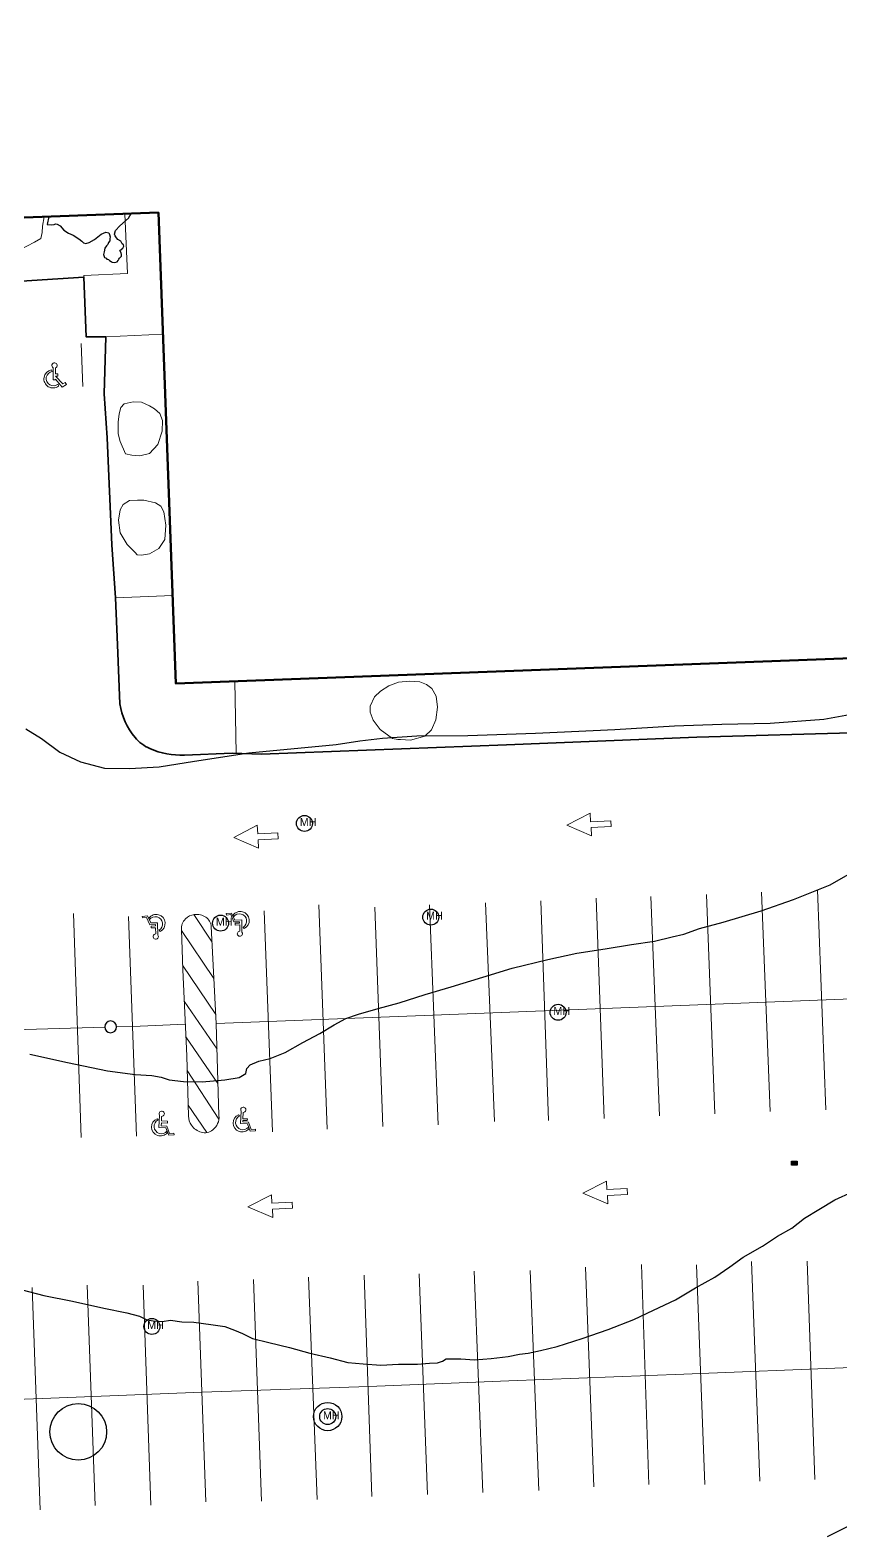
# Model space of a CAD drawing. Header units: metres. Extents: x 1167299 to 1168507, y 308548 to 309729.
# Drawn here: x 1167774.2 to 1167906, y 308672.6 to 308916.7 of the extents above; entities that cross this region are included whole.
import ezdxf

# ---------------------------------------------------------------- set-up
doc = ezdxf.new("R2010")
doc.units = ezdxf.units.M
for name, color, linetype in [('A-OBSTRUCTION', 7, 'Continuous'), ('C-CONC-PAD', 51, 'Continuous'), ('Contour_Line_Intermediate', 8, 'Continuous'), ('Contour_Line_Major', 9, 'Continuous'), ('U-CATCHBASIN', 3, 'Continuous'), ('U-CATCHBASIN-TR', 3, 'Continuous'), ('U-MANHOLE', 5, 'Continuous'), ('U-MANHOLE-TR', 5, 'Continuous')]:
    doc.layers.add(name, color=color, linetype=linetype)
for name, color, linetype, lineweight in [('B-OVERHANG', 3, 'Continuous', 50), ('R-PAVEMARK-LINE', 1, 'Continuous', 20), ('R-PAVEMARK-SYMBOL', 3, 'Continuous', 20), ('R-ROAD-ASPH', 5, 'Continuous', 35), ('R-WALK-CONC', 34, 'Continuous', 20), ('V-VEGETATION', 2, 'Continuous', 20)]:
    doc.layers.add(name, color=color, linetype=linetype, lineweight=lineweight)

# ---------------------------------------------------------------- blocks, each defined once
blk = doc.blocks.new('mh36')
blk.add_circle((0, 0), 1)
blk.add_text('MH', height=1).set_placement((-0.59, -0.33))
blk = doc.blocks.new('mh38')
blk.add_circle((0, 0), 1)
blk.add_text('MH', height=1).set_placement((-0.59, -0.33))
blk = doc.blocks.new('mh39')
blk.add_circle((0, 0), 1)
blk.add_text('MH', height=1).set_placement((-0.59, -0.33))
blk = doc.blocks.new('mh42')
blk.add_circle((0, 0), 1)
blk.add_text('MH', height=1).set_placement((-0.59, -0.33))
blk = doc.blocks.new('mh45')
blk.add_circle((0, 0), 1)
blk.add_text('MH', height=1).set_placement((-0.59, -0.33))
blk = doc.blocks.new('mh47')
blk.add_circle((0, 0), 1)
blk.add_text('MH', height=1).set_placement((-0.59, -0.33))
blk = doc.blocks.new('d24')
for points in [[(-1, 1), (1, 1), (1, -1), (-1, -1), (-1, 1)], [(1, 0.33), (-1, 0.33)], [(-0.33, 1), (-0.33, -1)], [(0.33, 1), (0.33, -1)], [(1, -0.33), (-1, -0.33)]]:
    blk.add_lwpolyline(points)

msp = doc.modelspace()

# ---------------------------------------------------------------- linework, layer by layer
at = {"layer": 'A-OBSTRUCTION'}
msp.add_lwpolyline([(1167633.53, 308924.06), (1167633.87, 308915.01), (1167630.06, 308914.86), (1167630.26, 308909.55), (1167634.07, 308909.7), (1167635.16, 308881.04), (1167795.1, 308887), (1167797.94, 308810.46), (1167920.72, 308815.07), (1167910.31, 309094.48)], dxfattribs=at)
at = {"layer": 'B-OVERHANG'}
msp.add_lwpolyline([(1167633.53, 308924.06), (1167633.87, 308915.01), (1167630.06, 308914.86), (1167630.26, 308909.55), (1167634.07, 308909.7), (1167635.16, 308881.04), (1167795.1, 308887), (1167797.94, 308810.46), (1167920.72, 308815.07), (1167910.31, 309094.48)], dxfattribs=at)
at = {"layer": 'C-CONC-PAD'}
msp.add_lwpolyline([(1167787.33, 308755.64, 1), (1167787.33, 308753.72), (1167787.33, 308753.72, 1), (1167787.33, 308755.64)], format="xyb", close=True, dxfattribs=at)
at = {"layer": 'Contour_Line_Intermediate'}
for points, elevation in [([(1167777.28, 308886.34), (1167777.01, 308885.06), (1167777.73, 308885.02), (1167778.14, 308885.04), (1167778.38, 308885.19), (1167778.64, 308885.13), (1167779.11, 308884.84), (1167779.71, 308884.16), (1167780.49, 308883.67), (1167781.23, 308883.31), (1167782.16, 308882.74), (1167782.66, 308882.37), (1167782.95, 308882.09), (1167783.31, 308881.99), (1167783.82, 308882.12), (1167784.7, 308882.65), (1167785.81, 308883.49), (1167786.55, 308883.82), (1167787.05, 308883.72), (1167787.14, 308883.41), (1167787.28, 308883.07), (1167787.2, 308882.74), (1167787.21, 308882.42), (1167787.01, 308882.15), (1167786.86, 308881.81), (1167786.64, 308881.57), (1167786.4, 308881.21), (1167786.27, 308880.64), (1167786.15, 308880.2), (1167786.29, 308879.85), (1167786.34, 308879.68), (1167786.6, 308879.57), (1167786.7, 308879.44), (1167786.96, 308879.37), (1167787.13, 308879.2), (1167787.42, 308879.07), (1167787.58, 308878.95), (1167787.98, 308878.89), (1167788.4, 308879), (1167788.54, 308879.19), (1167788.67, 308879.41), (1167788.75, 308879.61), (1167789.07, 308879.9), (1167789.12, 308880.17), (1167789.02, 308880.46), (1167788.83, 308880.81), (1167789.29, 308881.22), (1167789.45, 308881.52)], 75.59), ([(1167789.45, 308881.52), (1167789.4, 308881.75), (1167789.21, 308881.94), (1167788.97, 308882.33), (1167788.52, 308882.61), (1167788.31, 308882.91), (1167788.06, 308883.2), (1167787.97, 308883.51), (1167788.12, 308884.07), (1167788.81, 308884.86), (1167790.25, 308886.08), (1167790.69, 308886.84)], 75.59), ([(1167823.95, 308800.57), (1167827.83, 308801.15), (1167831.48, 308801.59), (1167837.07, 308801.99), (1167845.38, 308802.05), (1167856.35, 308802.4), (1167869.24, 308802.99), (1167878.91, 308803.61), (1167886.61, 308803.84), (1167894.45, 308804.03), (1167903.16, 308804.68), (1167910.35, 308805.99)], 75.29), ([(1167773.53, 308803.13), (1167776.08, 308801.53), (1167779.08, 308799.31), (1167782.44, 308797.73), (1167786.32, 308796.71), (1167790.41, 308796.66), (1167795.23, 308796.94), (1167800.97, 308797.88), (1167809.78, 308799.2), (1167823.95, 308800.57)], 75.29), ([(1167774.2, 308750.26), (1167780.35, 308748.91), (1167786.82, 308747.56), (1167791.31, 308746.96), (1167794.04, 308746.79), (1167795.55, 308746.51), (1167796.82, 308746.09), (1167799.16, 308745.78), (1167802.22, 308745.74), (1167805.87, 308746.09), (1167808.22, 308746.46), (1167809.31, 308747.11), (1167809.44, 308747.9), (1167810.02, 308748.51), (1167811.43, 308749.13), (1167813.25, 308749.53), (1167815.66, 308750.5), (1167818.57, 308752.12), (1167821.32, 308753.61), (1167823.66, 308755.01), (1167825.56, 308756.05), (1167827.6, 308756.74), (1167830.77, 308757.68), (1167834.18, 308758.56), (1167838.4, 308759.92), (1167842.64, 308761.19), (1167847.77, 308762.78), (1167852.54, 308764.24), (1167858.33, 308765.62), (1167863.04, 308766.68), (1167867.66, 308767.36), (1167871.93, 308768.08), (1167875.66, 308768.61), (1167878.54, 308769.31), (1167880.45, 308769.76), (1167883.01, 308770.64), (1167886.81, 308771.69), (1167893, 308773.52), (1167898.24, 308775.39), (1167904.22, 308777.74), (1167909.39, 308780.75)], 74.98), ([(1167874.28, 308767.72), (1167874.28, 308767.72)], 74.98), ([(1167903.8, 308671.87), (1167907.02, 308673.47)], 74.37)]:
    msp.add_lwpolyline(points, dxfattribs=dict(at, elevation=elevation))
at = {"layer": 'Contour_Line_Major', "elevation": 74.68}
msp.add_lwpolyline([(1167772.95, 308711.96), (1167776.47, 308711.02), (1167781.15, 308710.08), (1167786.21, 308708.94), (1167789.98, 308708.2), (1167792.04, 308707.69), (1167793.23, 308707.06), (1167794.25, 308706.93), (1167795.7, 308706.81), (1167797.07, 308707), (1167798.92, 308706.74), (1167800.82, 308706.71), (1167803.63, 308706.29), (1167805.89, 308706), (1167807.44, 308705.4), (1167808.74, 308704.84), (1167810.4, 308704.05), (1167813.03, 308703.4), (1167816.41, 308702.56), (1167819.68, 308701.65), (1167822.99, 308700.89), (1167825.85, 308700.13), (1167828.33, 308699.91), (1167831.2, 308699.69), (1167834.1, 308699.89), (1167837.17, 308699.86), (1167839.12, 308700.03), (1167840.43, 308700.06), (1167841.24, 308700.37), (1167841.85, 308700.71), (1167842.83, 308700.72), (1167844.21, 308700.74), (1167846.46, 308700.58), (1167849.14, 308700.77), (1167851.91, 308701.09), (1167853.74, 308701.48), (1167855.16, 308701.64), (1167857.18, 308702.11), (1167859.88, 308702.74), (1167863.9, 308704.04), (1167868.15, 308705.48), (1167872.31, 308707.1), (1167875.5, 308708.66), (1167879.09, 308710.33), (1167882.35, 308712.25), (1167885.49, 308714.01), (1167887.9, 308715.66), (1167890.07, 308717.23), (1167893.21, 308719.02), (1167895.68, 308720.66), (1167898.01, 308721.99), (1167900.06, 308723.58), (1167902.36, 308725.01), (1167904.95, 308726.56), (1167907.83, 308727.85)], dxfattribs=at)
at = {"layer": 'R-PAVEMARK-LINE'}
for points in [[(1167782.56, 308865.73), (1167782.82, 308858.72)], [(1167866.22, 308775.58), (1167867.49, 308739.77)], [(1167876.48, 308740.21), (1167875.07, 308775.84)], [(1167884.11, 308776.19), (1167885.46, 308740.54)], [(1167894.44, 308740.91), (1167893.08, 308776.58)], [(1167902.14, 308776.93), (1167903.5, 308741.22)], [(1167782.56, 308736.68), (1167781.31, 308773.08)], [(1167803.8, 308768.43), (1167800.86, 308772.93)], [(1167812.26, 308773.53), (1167813.6, 308737.64)], [(1167822.52, 308738.08), (1167821.13, 308774.49)], [(1167830.23, 308774.13), (1167831.57, 308738.49)], [(1167840.54, 308738.75), (1167839.14, 308774.51)], [(1167848.22, 308774.85), (1167849.71, 308739.29)], [(1167858.48, 308739.44), (1167857.19, 308775.15)], [(1167790.25, 308772.6), (1167791.55, 308736.91)], [(1167786.38, 308754.61), (1167765.98, 308754.05), (1167736.71, 308752.98), (1167716.35, 308752.25), (1167701.13, 308751.85), (1167700.38, 308769.58)], [(1167804.1, 308762.56), (1167798.84, 308770.35)], [(1167804.4, 308756.68), (1167799.03, 308764.7)], [(1167804.61, 308751.03), (1167799.29, 308758.85)], [(1167799.46, 308755.13), (1167790.94, 308754.73), (1167788.29, 308754.66)], [(1167799.55, 308753.07), (1167804.77, 308745.45)], [(1167799.76, 308747.61), (1167804.92, 308739.68)], [(1167802.97, 308737.5), (1167799.92, 308741.96)], [(1167829.76, 308678.37), (1167828.5, 308714.31)], [(1167837.44, 308714.54), (1167838.78, 308678.67)], [(1167847.77, 308679.01), (1167846.39, 308714.99)], [(1167855.49, 308715.1), (1167856.91, 308679.32)], [(1167865.82, 308679.95), (1167864.45, 308715.64)], [(1167873.55, 308716.04), (1167874.78, 308680.29)], [(1167883.84, 308680.34), (1167882.5, 308716.02)], [(1167891.45, 308716.54), (1167892.76, 308680.85)], [(1167901.71, 308681.13), (1167900.5, 308716.6)], [(1167775.86, 308676.17), (1167774.61, 308712.33)], [(1167783.53, 308712.72), (1167784.84, 308676.92)], [(1167793.86, 308676.95), (1167792.59, 308712.7)], [(1167801.49, 308713.33), (1167802.77, 308677.5)], [(1167811.82, 308677.63), (1167810.53, 308713.61)], [(1167819.48, 308713.99), (1167820.88, 308677.9)], [(1167729.15, 308692.66), (1167736.86, 308692.78), (1167752.77, 308693.42), (1167776.25, 308694.31), (1167802.22, 308695.3), (1167829.21, 308696.25), (1167852.01, 308697.18), (1167880.44, 308698.26), (1167907.66, 308699.32), (1167918.29, 308699.69)]]:
    msp.add_lwpolyline(points, dxfattribs=at)
msp.add_lwpolyline([(1167920.26, 308759.74), (1167839.65, 308756.57), (1167804.48, 308755.25), (1167803.67, 308770.98, 0.237723), (1167802.79, 308772.51), (1167802.79, 308772.51, 0.179381), (1167800.96, 308772.94), (1167800.96, 308772.94, 0.169772), (1167799.48, 308772.21), (1167799.48, 308772.21, 0.211765), (1167798.84, 308770.48), (1167799.05, 308763.94), (1167799.69, 308749.97), (1167799.97, 308740.19, 0.144686), (1167800.47, 308738.68), (1167800.47, 308738.68, 0.177398), (1167802.06, 308737.55), (1167802.06, 308737.55, 0.236564), (1167803.91, 308737.92), (1167803.91, 308737.92, 0.252374), (1167804.93, 308740.25), (1167804.48, 308755.25)], format="xyb", dxfattribs=at)
at = {"layer": 'R-PAVEMARK-SYMBOL'}
for points in [[(1167777.7, 308861.42), (1167777.85, 308861.18, 1.315445), (1167778.79, 308859.12), (1167778.88, 308858.81, -1.278511), (1167777.7, 308861.42)], [(1167778, 308861.78), (1167778, 308859.81), (1167778.37, 308859.81), (1167778.37, 308859.94), (1167779.45, 308858.65), (1167780.15, 308859.04), (1167779.97, 308859.37), (1167779.58, 308859.15), (1167778.37, 308860.41), (1167778.76, 308860.41), (1167778.76, 308860.78), (1167778.37, 308860.78), (1167778.37, 308861.75, 4.439715), (1167778, 308861.78)], [(1167795.37, 308770.2), (1167795.19, 308770.39, 1.227244), (1167793.64, 308772.1), (1167793.56, 308772.35, -1.287307), (1167795.37, 308770.2)], [(1167808.31, 308770.23), (1167808.3, 308771.25), (1167807.57, 308771.23), (1167807.57, 308771.51), (1167808.29, 308771.54), (1167808.28, 308771.77), (1167807.36, 308771.75), (1167806.84, 308772.92), (1167806.14, 308772.85), (1167806.1, 308773.08), (1167806.97, 308773.18), (1167807.52, 308772.03), (1167808.63, 308772.06), (1167808.67, 308770.05, -3.895929), (1167808.31, 308770.23)], [(1167809.02, 308770.66), (1167808.85, 308770.85, 1.227244), (1167807.3, 308772.57), (1167807.21, 308772.82, -1.287307), (1167809.02, 308770.66)], [(1167794.65, 308769.77), (1167794.64, 308770.79), (1167793.91, 308770.76), (1167793.91, 308771.05), (1167794.63, 308771.07), (1167794.62, 308771.31), (1167793.7, 308771.28), (1167793.18, 308772.46), (1167792.49, 308772.38), (1167792.45, 308772.61), (1167793.31, 308772.72), (1167793.86, 308771.56), (1167794.97, 308771.59), (1167795.01, 308769.59, -3.895929), (1167794.65, 308769.77)], [(1167808.87, 308740.78), (1167808.81, 308739.76), (1167809.54, 308739.74), (1167809.52, 308739.45), (1167808.8, 308739.48), (1167808.79, 308739.24), (1167809.71, 308739.21), (1167810.15, 308738), (1167810.85, 308738.03), (1167810.88, 308737.8), (1167810.01, 308737.75), (1167809.54, 308738.94), (1167808.43, 308738.98), (1167808.52, 308740.99, -3.895929), (1167808.87, 308740.78)], [(1167794.88, 308739.75), (1167795.04, 308739.55, 1.227244), (1167796.48, 308737.74), (1167796.54, 308737.48, -1.287307), (1167794.88, 308739.75)], [(1167795.62, 308740.13), (1167795.58, 308739.41), (1167796.57, 308739.36), (1167796.55, 308739.05), (1167795.57, 308739.09), (1167795.55, 308738.59), (1167796.46, 308738.56), (1167796.9, 308737.35), (1167797.61, 308737.38), (1167797.63, 308737.15), (1167796.76, 308737.1), (1167796.29, 308738.29), (1167795.18, 308738.33), (1167795.27, 308740.34, -3.895929), (1167795.62, 308740.13)], [(1167808.12, 308740.4), (1167808.28, 308740.2, 1.227244), (1167809.72, 308738.39), (1167809.79, 308738.13, -1.287307), (1167808.12, 308740.4)]]:
    msp.add_lwpolyline(points, format="xyb", close=True, dxfattribs=at)
for points in [[(1167865.37, 308787.06), (1167865.43, 308785.7), (1167861.41, 308787.43), (1167865.22, 308789.42), (1167865.29, 308788.02), (1167868.57, 308788.18), (1167868.62, 308787.22), (1167865.37, 308787.06)], [(1167811.3, 308785.09), (1167811.37, 308783.73), (1167807.34, 308785.45), (1167811.16, 308787.44), (1167811.23, 308786.05), (1167814.5, 308786.21), (1167814.55, 308785.25), (1167811.3, 308785.09)], [(1167868.02, 308727.27), (1167868.09, 308725.91), (1167864.06, 308727.64), (1167867.88, 308729.62), (1167867.95, 308728.23), (1167871.23, 308728.39), (1167871.27, 308727.43), (1167868.02, 308727.27)], [(1167813.6, 308725.06), (1167813.66, 308723.7), (1167809.64, 308725.43), (1167813.45, 308727.41), (1167813.52, 308726.02), (1167816.8, 308726.18), (1167816.85, 308725.22), (1167813.6, 308725.06)]]:
    msp.add_lwpolyline(points, close=True, dxfattribs=at)
at = {"layer": 'R-ROAD-ASPH'}
msp.add_lwpolyline([(1167909.55, 308802.53), (1167882.55, 308801.73), (1167851.66, 308800.49), (1167811.84, 308799.01), (1167807.08, 308799.17), (1167799.32, 308798.85, -0.113518), (1167793.7, 308799.89), (1167793.7, 308799.89, -0.116558), (1167791.29, 308801.7), (1167791.29, 308801.7, -0.13982), (1167788.85, 308807.18), (1167788.45, 308816.75), (1167788.12, 308824.4), (1167787.55, 308833.02), (1167786.75, 308850.42), (1167786.28, 308857.52), (1167786.53, 308866.82), (1167783.36, 308866.79), (1167782.99, 308876.51), (1167768.57, 308875.6)], format="xyb", dxfattribs=at)
at = {"layer": 'R-WALK-CONC'}
msp.add_lwpolyline([(1167795.1, 308887), (1167789.66, 308886.8), (1167790.08, 308877.1), (1167782.98, 308876.8), (1167782.99, 308876.51), (1167783.36, 308866.79), (1167786.53, 308866.82), (1167795.84, 308867.22), (1167795.1, 308887)], close=True, dxfattribs=at)
msp.add_lwpolyline([(1167797.41, 308824.79), (1167788.12, 308824.4), (1167788.45, 308816.75), (1167788.85, 308807.18, 0.13982), (1167791.29, 308801.7), (1167791.29, 308801.7, 0.116558), (1167793.7, 308799.89), (1167793.7, 308799.89, 0.113518), (1167799.32, 308798.85), (1167807.08, 308799.17), (1167807.73, 308799.15), (1167807.48, 308810.81), (1167797.94, 308810.46), (1167797.41, 308824.79)], format="xyb", close=True, dxfattribs=at)
at = {"layer": 'U-CATCHBASIN-TR'}
msp.add_circle((1167822.59, 308691.35, 244.85), 2.3, dxfattribs=at)
at = {"layer": 'U-MANHOLE-TR'}
msp.add_circle((1167782.08, 308688.87), 4.6, dxfattribs=at)
at = {"layer": 'V-VEGETATION'}
for points in [[(1167756.53, 308885.56), (1167756.72, 308883.64), (1167757.36, 308882.18), (1167758.38, 308880.65), (1167759.2, 308879.83), (1167760.09, 308879.13), (1167761.49, 308878.56), (1167763.65, 308878.49), (1167770, 308879.57), (1167774.96, 308882.18), (1167775.97, 308882.81), (1167776.23, 308883.76), (1167776.29, 308884.78), (1167776.56, 308886.31), (1167756.53, 308885.56)], [(1167789.77, 308847.79), (1167788.89, 308849.82), (1167788.57, 308851.03), (1167788.57, 308852.93), (1167788.7, 308854.27), (1167789.01, 308855.35), (1167789.52, 308855.92), (1167790.98, 308856.24), (1167792.32, 308856.17), (1167793.65, 308855.6), (1167794.48, 308855.09), (1167795.3, 308854.33), (1167795.75, 308853.19), (1167795.68, 308851.47), (1167794.98, 308849.32), (1167793.65, 308847.86), (1167792.06, 308847.47), (1167790.79, 308847.6), (1167789.77, 308847.79)], [(1167791.3, 308831.78), (1167790.03, 308833.05), (1167788.88, 308834.95), (1167788.63, 308837.04), (1167788.88, 308838.7), (1167789.39, 308839.58), (1167790.41, 308840.22), (1167791.68, 308840.28), (1167792.7, 308840.28), (1167794.6, 308839.84), (1167795.49, 308839.27), (1167796, 308838.38), (1167796.32, 308836.22), (1167796.13, 308833.87), (1167795.17, 308832.41), (1167793.65, 308831.52), (1167792.32, 308831.33), (1167791.62, 308831.39), (1167791.3, 308831.78)], [(1167833.14, 308801.51), (1167831.12, 308803.02), (1167829.97, 308804.53), (1167829.49, 308805.8), (1167829.49, 308806.79), (1167830.21, 308808.3), (1167831.16, 308809.21), (1167832.51, 308810.12), (1167834.1, 308810.68), (1167835.92, 308810.83), (1167837.55, 308810.76), (1167838.66, 308810.32), (1167839.5, 308809.64), (1167840.21, 308808.41), (1167840.45, 308806.63), (1167840.17, 308804.57), (1167839.46, 308802.94), (1167838.35, 308801.91), (1167836.04, 308801.27), (1167834.42, 308801.39), (1167833.98, 308801.39), (1167833.14, 308801.51)]]:
    msp.add_lwpolyline(points, close=True, dxfattribs=at)

# ---------------------------------------------------------------- block references
at = {"layer": 'U-CATCHBASIN', "xscale": 0.4545454545454545, "yscale": 0.3267045454545454}
msp.add_blockref('d24', (1167898.37, 308732.55, 245.21), dxfattribs=at)
at = {"layer": 'U-MANHOLE', "xscale": 1.3, "yscale": 1.3, "zscale": 1.3}
for name, p in [('mh36', (1167818.82, 308787.74, 246.63)), ('mh39', (1167805.19, 308771.53, 246.45)), ('mh38', (1167839.34, 308772.51, 246.22)), ('mh42', (1167860.02, 308757.04, 245.85)), ('mh45', (1167794.04, 308705.99, 245.03)), ('mh47', (1167822.59, 308691.35, 244.85))]:
    msp.add_blockref(name, p, dxfattribs=at)

doc.saveas('drawing.dxf')
